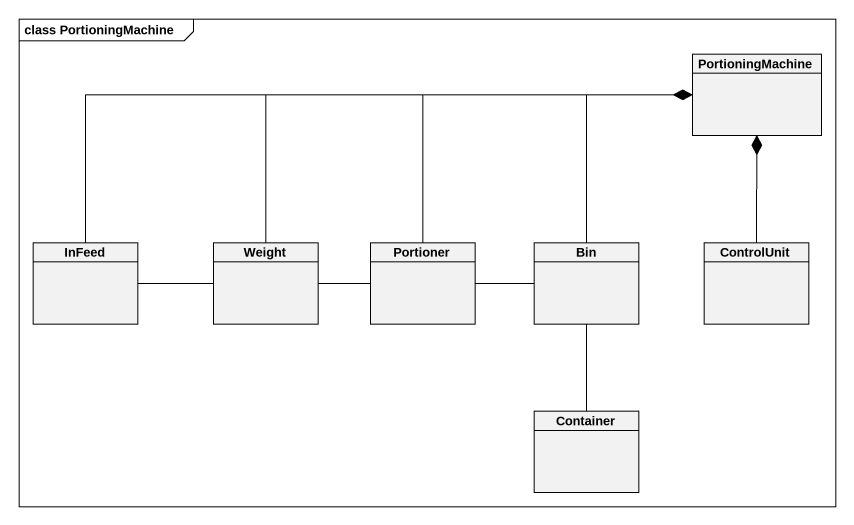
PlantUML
@startuml
mainframe class PortioningMachine
hide circle
hide empty members
class PortioningMachine
class InFeed
class Weight
class Portioner
class Bin
class ControlUnit
class Container
InFeed -right-* PortioningMachine
InFeed -right- Weight
Weight -right-* PortioningMachine
Weight -right- Portioner
Portioner -right-* PortioningMachine
Portioner -right- Bin
Bin -up-* PortioningMachine
Bin -- Container
ControlUnit -up-* PortioningMachine
@enduml
